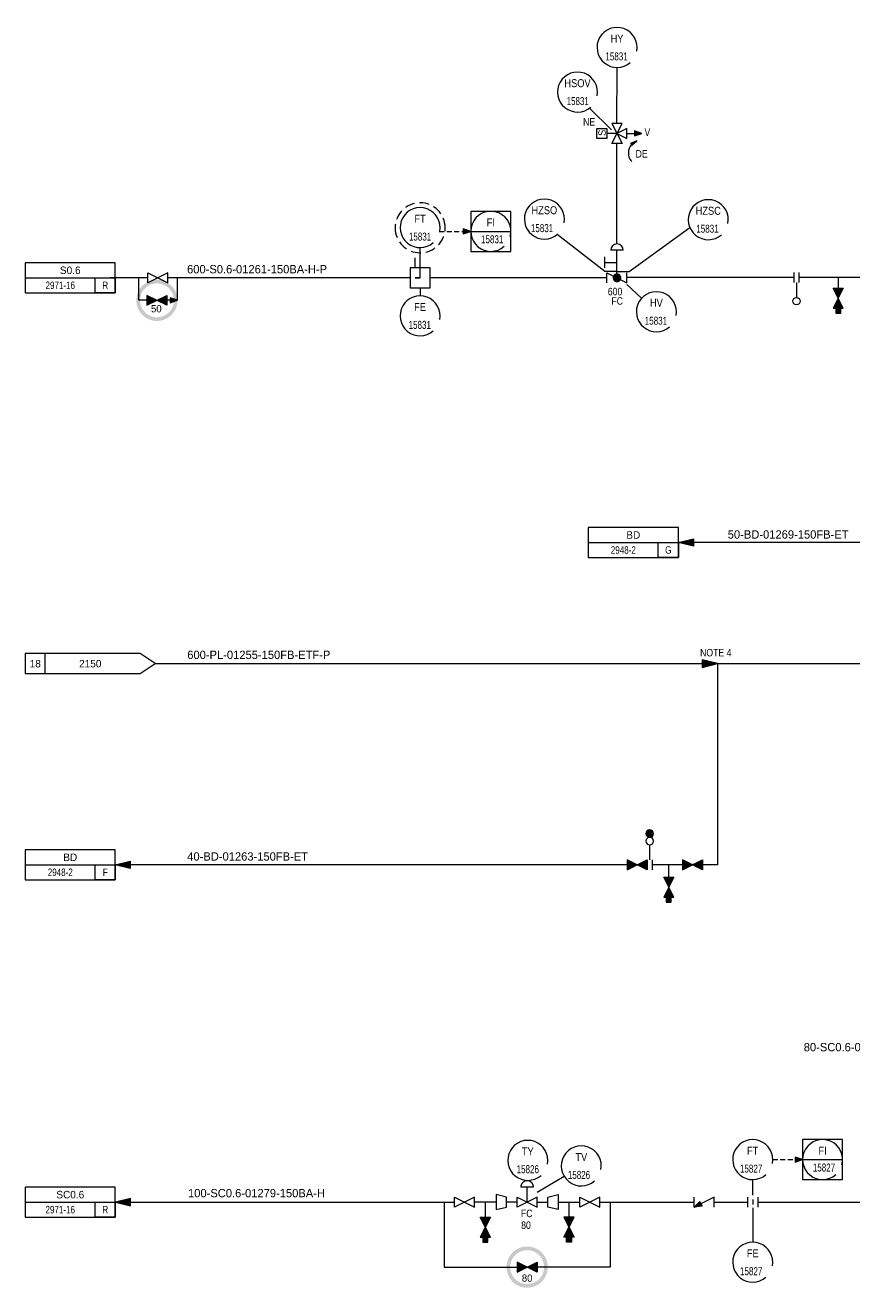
# Model space of a CAD drawing. Extents: x 31 to 826, y 118 to 578.
# Drawn here: x 31.1 to 279.9, y 181.3 to 560 of the extents above; entities that cross this region are included whole.
import ezdxf
from ezdxf.enums import TextEntityAlignment as Align

# ---------------------------------------------------------------- set-up
doc = ezdxf.new("R2010")
doc.units = 0
doc.header["$LTSCALE"] = 12
doc.header["$MEASUREMENT"] = 0
doc.header["$PDSIZE"] = 0.075
doc.linetypes.add('HIDDEN', pattern=[0.375, 0.25, -0.125])
doc.linetypes.add('HIDDEN2', pattern=[0.1875, 0.125, -0.0625])
doc.layers.get('0').update_dxf_attribs({"linetype": 'CONTINUOUS'})
for name, color, linetype in [('2', 3, 'CONTINUOUS'), ('3', 7, 'CONTINUOUS'), ('ATEXT', 7, 'CONTINUOUS'), ('AUDIT_I_000711090413-0', 7, 'CONTINUOUS'), ('CODE', 1, 'CONTINUOUS'), ('CTW', 6, 'CONTINUOUS'), ('EL', 3, 'HIDDEN'), ('ELECT', 3, 'HIDDEN2'), ('ELECT1', 2, 'CONTINUOUS'), ('EQP', 3, 'CONTINUOUS'), ('FREE-TEXT', 1, 'CONTINUOUS'), ('GRA', 7, 'CONTINUOUS'), ('INS', 2, 'CONTINUOUS'), ('INSATT', 2, 'CONTINUOUS'), ('INSBUB', 2, 'CONTINUOUS'), ('INSTR', 2, 'CONTINUOUS'), ('MAJORP', 6, 'CONTINUOUS'), ('MIN', 6, 'CONTINUOUS'), ('PIP', 1, 'CONTINUOUS'), ('TEXT', 7, 'CONTINUOUS')]:
    doc.layers.add(name, color=color, linetype=linetype)
doc.styles.add('AUDIT_D_060227151703-55', font='Dengl.ttf', dxfattribs={"width": 0.75})
doc.styles.add('INS_TAG', font='Dengl.ttf')
doc.styles.add('LETTER', font='Dengl.ttf')
doc.styles.get("Standard").update_dxf_attribs({"font": 'Dengl.ttf'})
doc.styles.add('STANDARD1', font='Dengl.ttf', dxfattribs={"width": 0.85})
doc.styles.add('style1', font='Dengl.ttf', dxfattribs={"height": 0.09375})
doc.styles.add('VAL_TAG', font='Dengl.ttf')
doc.linetypes.add('PNEUM', pattern='A,0.285093,[1,pneum,S=1,R=0,X=0,Y=0],0.285093', length=0.570186)

# ---------------------------------------------------------------- blocks, each defined once
blk = doc.blocks.new('-IVC1')
for p, q in [((0, 0.268), (0, 0.268)), ((-0.125, 0), (-0.125, 0)), ((0.125, 0), (0.125, 0))]:
    blk.add_line(p, q)
for points in [[(0.078, 0.189), (0.078, 0.193), (0.078, 0.198), (0.077, 0.202), (0.076, 0.206), (0.075, 0.21), (0.074, 0.214), (0.073, 0.217), (0.071, 0.221), (0.07, 0.225), (0.068, 0.228), (0.066, 0.232), (0.063, 0.235), (0.061, 0.239), (0.058, 0.242), (0.055, 0.245), (0.052, 0.247), (0.049, 0.25), (0.046, 0.253), (0.043, 0.255), (0.039, 0.257), (0.035, 0.259), (0.032, 0.261), (0.028, 0.262), (0.024, 0.264), (0.02, 0.265), (0.016, 0.266), (0.012, 0.267), (0.008, 0.267), (0.004, 0.267), (0, 0.268), (-0.004, 0.267), (-0.008, 0.267), (-0.012, 0.267), (-0.016, 0.266), (-0.02, 0.265), (-0.024, 0.264), (-0.028, 0.262), (-0.032, 0.261), (-0.035, 0.259), (-0.039, 0.257), (-0.043, 0.255), (-0.046, 0.253), (-0.049, 0.25), (-0.052, 0.247), (-0.055, 0.245), (-0.058, 0.242), (-0.061, 0.239), (-0.063, 0.235), (-0.066, 0.232), (-0.068, 0.228), (-0.07, 0.225), (-0.071, 0.221), (-0.073, 0.217), (-0.074, 0.214), (-0.075, 0.21), (-0.076, 0.206), (-0.077, 0.202), (-0.078, 0.198), (-0.078, 0.193), (-0.078, 0.189)], [(-0.078, 0.189), (-0.078, 0.189), (0.078, 0.189)], [(0, 0), (0, 0), (0, 0.189)], [(-0.125, -0.063), (-0.125, -0.063), (-0.125, 0.063), (0.125, -0.063), (0.125, 0.063), (-0.125, -0.063)]]:
    blk.add_lwpolyline(points)
blk = doc.blocks.new('VG1')
at = {"layer": '2', "color": 1, "linetype": 'Continuous'}
blk.add_lwpolyline([(-0.125, -0.063), (-0.125, -0.063), (-0.125, 0.063), (0.125, -0.063), (0.125, 0.063), (-0.125, -0.063)], dxfattribs=at)
blk = doc.blocks.new('VN1')
at = {"layer": 'PIP', "color": 1, "linetype": 'Continuous'}
for points in [[(-0.125, -0.063), (-0.125, -0.063), (0.125, 0.063), (0.125, -0.063), (-0.125, 0.063), (-0.125, -0.063)], [(-0.116, -0.051), (-0.116, 0.053), (-0.106, 0.048), (-0.106, -0.047), (-0.098, -0.043), (-0.098, 0.043), (-0.089, 0.039), (-0.089, -0.039), (-0.081, -0.035), (-0.081, 0.035), (-0.072, 0.032), (-0.071, -0.032), (-0.064, -0.028), (-0.064, 0.028), (-0.056, 0.024), (-0.056, -0.023), (-0.048, -0.019), (-0.048, 0.02), (-0.04, 0.016), (-0.04, -0.016), (-0.033, -0.012), (-0.033, 0.012), (-0.024, 0.008), (-0.024, -0.008), (-0.018, -0.005), (-0.018, 0.006), (-0.012, 0.003), (-0.012, -0.002), (-0.006, 0)], [(0.116, -0.051), (0.116, 0.053), (0.106, 0.048), (0.106, -0.047), (0.098, -0.043), (0.098, 0.043), (0.089, 0.039), (0.089, -0.039), (0.081, -0.035), (0.081, 0.035), (0.072, 0.032), (0.071, -0.032), (0.064, -0.028), (0.064, 0.028), (0.056, 0.024), (0.056, -0.023), (0.048, -0.019), (0.048, 0.02), (0.04, 0.016), (0.04, -0.016), (0.033, -0.012), (0.033, 0.012), (0.024, 0.008), (0.024, -0.008), (0.018, -0.005), (0.018, 0.006), (0.012, 0.003), (0.012, -0.002), (0.006, 0)]]:
    blk.add_lwpolyline(points, dxfattribs=at)
blk = doc.blocks.new('VN1A')
at = {"layer": 'PIP', "color": 1, "linetype": 'Continuous'}
for points in [[(0.065, -0.124), (0.065, -0.124), (-0.06, 0.126), (0.065, 0.126), (-0.06, -0.124), (0.065, -0.124)], [(0.054, 0.117), (-0.051, 0.117), (-0.046, 0.107), (0.049, 0.107), (0.046, 0.099), (-0.041, 0.099), (-0.037, 0.089), (0.042, 0.089), (0.038, 0.081), (-0.033, 0.081), (-0.029, 0.072), (0.034, 0.072), (0.03, 0.064), (-0.025, 0.064), (-0.022, 0.056), (0.026, 0.056), (0.022, 0.049), (-0.018, 0.049), (-0.014, 0.041), (0.018, 0.041), (0.014, 0.034), (-0.01, 0.034), (-0.006, 0.025), (0.01, 0.025), (0.008, 0.019), (-0.003, 0.019), (0, 0.012), (0.005, 0.012), (0.002, 0.007)], [(0.054, -0.115), (-0.051, -0.115), (-0.046, -0.105), (0.049, -0.105), (0.046, -0.097), (-0.041, -0.097), (-0.037, -0.088), (0.042, -0.088), (0.038, -0.08), (-0.033, -0.08), (-0.029, -0.071), (0.034, -0.071), (0.03, -0.063), (-0.025, -0.063), (-0.022, -0.055), (0.026, -0.055), (0.022, -0.047), (-0.018, -0.047), (-0.014, -0.04), (0.018, -0.04), (0.014, -0.032), (-0.01, -0.032), (-0.006, -0.024), (0.01, -0.024), (0.008, -0.017), (-0.003, -0.017), (0, -0.011), (0.005, -0.011), (0.002, -0.005)]]:
    blk.add_lwpolyline(points, dxfattribs=at)
blk = doc.blocks.new('VC1')
at = {"layer": 'PIP', "color": 1, "linetype": 'Continuous'}
for points in [[(-0.125, -0.063), (-0.125, -0.063), (-0.125, 0.063), (0.125, -0.063), (0.125, 0.063)], [(0.125, -0.063), (0.055, 0.007), (0.027, -0.049), (0.125, -0.063), (0.055, 0.003), (0.031, -0.046), (0.125, -0.063), (0.055, -0.001), (0.034, -0.043), (0.125, -0.063), (0.055, -0.006), (0.038, -0.041), (0.125, -0.063), (0.055, -0.01), (0.041, -0.038), (0.125, -0.063), (0.056, -0.013), (0.044, -0.037), (0.125, -0.063), (0.057, -0.015), (0.046, -0.036), (0.125, -0.063), (0.058, -0.018), (0.049, -0.035), (0.125, -0.063), (0.059, -0.021), (0.052, -0.035), (0.125, -0.063), (0.059, -0.023), (0.054, -0.034), (0.125, -0.063), (0.06, -0.026), (0.057, -0.033), (0.125, -0.063), (0.061, -0.028), (0.059, -0.032), (0.125, -0.063), (0.06, -0.03)]]:
    blk.add_lwpolyline(points, dxfattribs=at)
blk = doc.blocks.new('AA2')
at = {"layer": 'GRA', "color": 7, "linetype": 'Continuous'}
blk.add_lwpolyline([(0, 0), (0.188, 0.047), (0.188, -0.047), (0, 0), (0.175, 0.034), (0.175, -0.034), (0, 0), (0.162, 0.021), (0.162, -0.022), (0, 0), (0.15, 0.01), (0.15, -0.011), (0, 0), (0.139, 0)], dxfattribs=at)
blk = doc.blocks.new('MIS007')
blk.add_line((-1.375, -0.125), (-1.375, 0.125))
blk.add_lwpolyline([(-0.1875, -0.125), (0, 0), (-0.1875, 0.125), (-1.625, 0.125), (-1.625, -0.125)], close=True)
at = {"style": 'style1'}
for tag, p in [('#', (-1.5, -0.046875)), ('DWG.NUMBER', (-0.6875, -0.046875))]:
    blk.add_attdef(tag, text='', height=0.09375, dxfattribs=at).set_placement(p, align=Align.CENTER)
blk = doc.blocks.new('mis057')
blk.add_lwpolyline([(0, 0.188), (0, -0.188), (1.125, -0.188), (1.125, 0.188), (0, 0.188), (0, 0), (1.125, 0), (1.125, -0.188), (0.875, -0.188), (0.875, 0)])
at = {"style": 'LETTER'}
blk.add_attdef('1', (0.518, 0.046), '', height=0.0938, dxfattribs=at)
at = {"style": 'LETTER', "width": 0.8}
for tag, p in [('2', (0.031, -0.142)), ('3', (0.956, -0.143))]:
    blk.add_attdef(tag, p, '', height=0.0938, dxfattribs=at)
blk = doc.blocks.new('A2')
at = {"layer": 'GRA', "color": 7, "linetype": 'Continuous'}
blk.add_lwpolyline([(0, 0), (-0.188, -0.047), (-0.188, 0.047), (0, 0), (-0.182, 0.04), (-0.182, -0.042), (0, 0), (-0.175, 0.034), (-0.175, -0.034), (0, 0), (-0.169, 0.028), (-0.169, -0.028), (0, 0), (-0.162, 0.022), (-0.162, -0.021), (0, 0), (-0.156, 0.016), (-0.156, -0.015), (0, 0), (-0.15, 0.011), (-0.15, -0.01), (0, 0), (-0.144, 0.006), (-0.144, -0.005), (0, 0), (-0.139, 0)], dxfattribs=at)
blk = doc.blocks.new('3WAY')
at = {"layer": 'INS', "color": 2, "linetype": 'Continuous'}
for points in [[(-0.063, 0.125), (-0.063, 0.25), (0.063, 0.25), (0.063, 0.125), (-0.063, 0.125)], [(-0.125, -0.063), (-0.125, -0.063), (-0.125, 0.063), (0.125, -0.063), (0.125, 0.063), (-0.125, -0.063)], [(0, 0), (0, 0), (-0.063, -0.125), (0.063, -0.125), (0, 0), (0, 0.125)]]:
    blk.add_lwpolyline(points, dxfattribs=at)
blk = doc.blocks.new('A3')
at = {"layer": 'GRA', "color": 7, "linetype": 'Continuous'}
blk.add_lwpolyline([(0, 0), (-0.094, 0.031), (-0.094, -0.031), (0, 0), (-0.092, 0.027), (-0.092, -0.027), (0, 0), (-0.09, 0.023), (-0.09, -0.023), (0, 0), (-0.088, 0.02), (-0.088, -0.02), (0, 0), (-0.086, 0.016), (-0.086, -0.016), (0, 0), (-0.084, 0.014), (-0.084, -0.014), (0, 0), (-0.082, 0.012), (-0.082, -0.012), (0, 0), (-0.08, 0.01), (-0.08, -0.01), (0, 0), (-0.078, 0.008), (-0.078, -0.008), (0, 0), (-0.076, 0.006), (-0.076, -0.006), (0, 0), (-0.074, 0.004), (-0.074, -0.004), (0, 0), (-0.072, 0.002), (-0.072, -0.002), (0, 0), (-0.072, 0)], dxfattribs=at)
blk = doc.blocks.new('A5')
at = {"layer": 'FREE-TEXT', "color": 4, "linetype": 'Continuous'}
for points in [[(0, 0), (0.003, 0.028), (0.001, 0.055), (-0.005, 0.082), (-0.016, 0.108), (-0.032, 0.131), (-0.051, 0.151), (-0.073, 0.167), (-0.098, 0.18), (-0.125, 0.188), (-0.153, 0.191), (-0.18, 0.189), (-0.18, 0.189), (-0.188, 0.188)], [(0, 0), (0.013, 0.084), (-0.014, 0.083), (0, 0)]]:
    blk.add_lwpolyline(points, dxfattribs=at)
blk = doc.blocks.new('INS01B')
at = {"layer": 'INSBUB'}
blk.add_arc((0, 0), 0.25, 349.1931, 311.4096, dxfattribs=at)
at = {"layer": 'INSATT', "style": 'INS_TAG', "flags": 1}
blk.add_attdef('INS_HOST', text='', height=0.1, dxfattribs=at).set_placement((0, 0.269), align=Align.CENTER)
at = {"layer": 'INSATT', "style": 'INS_TAG', "width": 0.8649}
blk.add_attdef('INS_SERVICE', text='', height=0.1, dxfattribs=at).set_placement((0, 0.061), align=Align.CENTER)
blk.add_attdef('INS_NUM', (-0.168, -0.163), '', height=0.1, dxfattribs=at)
blk = doc.blocks.new('plug')
at = {"layer": 'AUDIT_I_000711090413-0'}
for p, q in [((0, 0.03125), (0.0625, 0.03125)), ((0, -0.03125), (0, 0.03125)), ((0.0625, 0.03125), (0.0625, -0.03125)), ((0.0625, -0.03125), (0, -0.03125))]:
    blk.add_line(p, q, dxfattribs=at)
at = {"layer": 'AUDIT_I_000711090413-0', "const_width": 0.0625}
blk.add_lwpolyline([(0.03125, -0.03125), (0.03125, 0.03125)], dxfattribs=at)
blk = doc.blocks.new('VALLGLC')
for p, q in [((-0.125, -0.062), (0.125, 0.062)), ((0.125, -0.062), (-0.125, 0.062)), ((-0.125, 0.062), (-0.125, -0.062)), ((0.125, 0.062), (0.125, -0.062))]:
    blk.add_line(p, q)
at = {"const_width": 0.469}
blk.add_lwpolyline([(0.023, 0, 1), (-0.023, 0, 1)], format="xyb", close=True, dxfattribs=at)
for p in [(-0.125, 0), (0.125, 0)]:
    blk.add_point(p)
for points in [[(0, 0), (-0.125, -0.062), (-0.125, 0.062)], [(0, 0), (0.125, -0.062), (0.125, 0.062)]]:
    blk.add_solid(points)
at = {"layer": 'CODE', "style": 'VAL_TAG'}
for tag, p in [('DISPLAY', (0, 0.093)), ('VALVE_CODE', (0, -0.182))]:
    blk.add_attdef(tag, text='', height=0.09, dxfattribs=at).set_placement(p, align=Align.CENTER)
at = {"layer": 'CODE', "style": 'VAL_TAG', "flags": 1}
for tag, p in [('VALVE_SIZE', (0, -0.314)), ('VALVE_LINE', (0, -0.453)), ('VALVE_SPEC', (0, -0.578)), ('VALVE_FITT', (0, -0.703)), ('VALVE_DWG', (0, -0.828))]:
    blk.add_attdef(tag, text='', height=0.09, dxfattribs=at).set_placement(p, align=Align.CENTER)
blk = doc.blocks.new('mis024')
for p, q in [((0, 0.0625), (0, -0.0625)), ((0.0625, 0.0625), (0.0625, -0.0625))]:
    blk.add_line(p, q)
blk = doc.blocks.new('PIP2')
at = {"layer": 'ATEXT', "color": 7, "linetype": 'Continuous'}
for p, q in [((0.063, 0), (0.063, 0)), ((-0.063, 0), (-0.063, 0))]:
    blk.add_line(p, q, dxfattribs=at)
at = {"layer": 'PIP', "color": 1, "linetype": 'Continuous'}
blk.add_lwpolyline([(0.063, -0.063), (0.063, -0.063), (-0.063, -0.094), (-0.063, 0.094), (0.063, 0.063), (0.063, -0.063)], dxfattribs=at)
blk = doc.blocks.new('AA3')
at = {"layer": 'GRA', "color": 7, "linetype": 'Continuous'}
blk.add_lwpolyline([(0, 0), (0.094, 0.031), (0.094, -0.031), (0, 0), (0.088, 0.02), (0.088, -0.02), (0, 0), (0.082, 0.012), (0.082, -0.012), (0, 0), (0.076, 0.006), (0.076, -0.006), (0, 0), (0.072, 0)], dxfattribs=at)
blk = doc.blocks.new('INS07_new')
blk.add_lwpolyline([(-0.25, 0.25), (-0.25, -0.25), (0.25, -0.25), (0.25, 0.25)], close=True)
blk.add_lwpolyline([(-0.25, 0), (0.25, 0)])
blk.add_arc((0, 0), 0.25, 345.0872, 311.8048)
at = {"style": 'INS_TAG', "flags": 1}
blk.add_attdef('INS_HOST', text='', height=0.1, dxfattribs=at).set_placement((0, 0.269), align=Align.CENTER)
at = {"style": 'INS_TAG', "width": 0.8649}
for tag, p in [('INS_SERVICE', (0, 0.061)), ('INS_NUM', (0, -0.162))]:
    blk.add_attdef(tag, text='', height=0.1, dxfattribs=at).set_placement(p, align=Align.CENTER)
blk = doc.blocks.new('-VBF1')
at = {"layer": '3', "color": 1, "linetype": 'Continuous'}
for points in [[(-0.125, -0.063), (-0.125, -0.063), (-0.125, 0.063), (0.125, -0.063), (0.125, 0.063)], [(-0.047, 0), (-0.047, 0), (0, 0.047), (0.047, 0), (0, -0.047), (-0.047, 0)], [(0.047, 0), (0.047, 0.002), (0.047, 0.003), (0.047, 0.005), (0.046, 0.007), (0.046, 0.008), (0.046, 0.01), (0.045, 0.011), (0.045, 0.013), (0.045, 0.014), (0.044, 0.016), (0.043, 0.018), (0.043, 0.019), (0.042, 0.021), (0.041, 0.022), (0.041, 0.023), (0.04, 0.025), (0.039, 0.026), (0.038, 0.028), (0.037, 0.029), (0.036, 0.03), (0.035, 0.031), (0.034, 0.033), (0.033, 0.034), (0.031, 0.035), (0.03, 0.036), (0.029, 0.037), (0.028, 0.038), (0.026, 0.039), (0.025, 0.04), (0.023, 0.041), (0.022, 0.041), (0.021, 0.042), (0.019, 0.043), (0.018, 0.043), (0.016, 0.044), (0.014, 0.045), (0.013, 0.045), (0.011, 0.045), (0.01, 0.046), (0.008, 0.046), (0.007, 0.046), (0.005, 0.047), (0.003, 0.047), (0.002, 0.047), (0, 0.047), (-0.002, 0.047), (-0.003, 0.047), (-0.005, 0.047), (-0.007, 0.046), (-0.008, 0.046), (-0.01, 0.046), (-0.011, 0.045), (-0.013, 0.045), (-0.014, 0.045), (-0.016, 0.044), (-0.018, 0.043), (-0.019, 0.043), (-0.021, 0.042), (-0.022, 0.041), (-0.023, 0.041), (-0.025, 0.04), (-0.026, 0.039), (-0.028, 0.038), (-0.029, 0.037), (-0.03, 0.036), (-0.031, 0.035), (-0.033, 0.034), (-0.034, 0.033), (-0.035, 0.031), (-0.036, 0.03), (-0.037, 0.029), (-0.038, 0.028), (-0.039, 0.026), (-0.04, 0.025), (-0.041, 0.023), (-0.041, 0.022), (-0.042, 0.021), (-0.043, 0.019), (-0.043, 0.018), (-0.044, 0.016), (-0.045, 0.014), (-0.045, 0.013), (-0.045, 0.011), (-0.046, 0.01), (-0.046, 0.008), (-0.046, 0.007), (-0.047, 0.005), (-0.047, 0.003), (-0.047, 0.002), (-0.047, 0), (-0.047, -0.002), (-0.047, -0.003), (-0.047, -0.005), (-0.046, -0.007), (-0.046, -0.008)], [(-0.031, 0), (-0.031, 0), (0, 0.031), (0.031, 0), (0, -0.031), (-0.031, 0)], [(-0.016, 0), (-0.016, 0), (0, 0.016), (0.016, 0), (0, -0.016), (-0.016, 0)], [(-0.046, -0.008), (-0.046, -0.01), (-0.045, -0.011), (-0.045, -0.013), (-0.045, -0.014), (-0.044, -0.016), (-0.043, -0.018), (-0.043, -0.019), (-0.042, -0.021), (-0.041, -0.022), (-0.041, -0.023), (-0.04, -0.025), (-0.039, -0.026), (-0.038, -0.028), (-0.037, -0.029), (-0.036, -0.03), (-0.035, -0.031), (-0.034, -0.033), (-0.033, -0.034), (-0.031, -0.035), (-0.03, -0.036), (-0.029, -0.037), (-0.028, -0.038), (-0.026, -0.039), (-0.025, -0.04), (-0.023, -0.041), (-0.022, -0.041), (-0.021, -0.042), (-0.019, -0.043), (-0.018, -0.043), (-0.016, -0.044), (-0.014, -0.045), (-0.013, -0.045), (-0.011, -0.045), (-0.01, -0.046), (-0.008, -0.046), (-0.007, -0.046), (-0.005, -0.047), (-0.003, -0.047), (-0.002, -0.047), (0, -0.047), (0.002, -0.047), (0.003, -0.047), (0.005, -0.047), (0.007, -0.046), (0.008, -0.046), (0.01, -0.046), (0.011, -0.045), (0.013, -0.045), (0.014, -0.045), (0.016, -0.044), (0.018, -0.043), (0.019, -0.043), (0.021, -0.042), (0.022, -0.041), (0.023, -0.041), (0.025, -0.04), (0.026, -0.039), (0.028, -0.038), (0.029, -0.037), (0.03, -0.036), (0.031, -0.035), (0.033, -0.034), (0.034, -0.033), (0.035, -0.031), (0.036, -0.03), (0.037, -0.029), (0.038, -0.028), (0.039, -0.026), (0.04, -0.025), (0.041, -0.023), (0.041, -0.022), (0.042, -0.021), (0.043, -0.019), (0.043, -0.018), (0.044, -0.016), (0.045, -0.014), (0.045, -0.013), (0.045, -0.011), (0.046, -0.01), (0.046, -0.008), (0.046, -0.007), (0.047, -0.005), (0.047, -0.003), (0.047, -0.002), (0.047, 0)]]:
    blk.add_lwpolyline(points, dxfattribs=at)
at = {"layer": 'ATEXT', "color": 7, "linetype": 'Continuous'}
for p, q in [((-0.125, 0), (-0.125, 0)), ((0.125, 0), (0.125, 0))]:
    blk.add_line(p, q, dxfattribs=at)
blk = doc.blocks.new('CNTRLVLV_W_HNDL_BFLY')
for p, q in [((0.203, 0.345), (0.047, 0.345)), ((0.125, 0), (0.125, 0.345)), ((-0.027, 0.125), (-0.027, 0.262)), ((0.125, 0.188), (-0.027, 0.188))]:
    blk.add_line(p, q)
blk.add_arc((0.125, 0.345), 0.0781, 0, 180)
at = {"xscale": 0.9999955367999999, "yscale": 0.9999955367999999}
blk.add_blockref('-VBF1', (0.125, 0), dxfattribs=at)

msp = doc.modelspace()

# ---------------------------------------------------------------- linework, layer by layer
at = {"layer": 'CTW'}
for p, q in [((65.2, 477.51), (65.2, 484.27)), ((76.8, 477.51), (76.8, 484.27)), ((67.62, 477.51), (65.2, 477.51)), ((76.8, 477.51), (73.62, 477.51))]:
    msp.add_line(p, q, dxfattribs=at)
at = {"layer": 'EL'}
msp.add_line((148.05, 487.27), (148.05, 491.77), dxfattribs=at)
msp.add_lwpolyline([(142.05, 499.27, -1), (157.05, 499.27, -1)], format="xyb", close=True, dxfattribs=at)
at = {"layer": 'ELECT'}
msp.add_line((255.33, 219.75), (264.25, 219.75), dxfattribs=at)
msp.add_lwpolyline([(155.28, 498.2), (164.75, 498.2)], dxfattribs=at)
at = {"layer": 'ELECT1', "linetype": 'PNEUM', "ltscale": 20}
msp.add_line((208.59, 530.57), (208.6, 547.38), dxfattribs=at)
at = {"layer": 'ELECT1', "linetype": 'PNEUM', "ltscale": 5}
msp.add_line((208.59, 494.42), (208.59, 524.57), dxfattribs=at)
at = {"layer": 'EQP'}
for p, q in [((217.65, 309.69), (217.65, 306.69)), ((219.15, 309.69), (219.15, 306.69))]:
    msp.add_line(p, q, dxfattribs=at)
at = {"layer": 'INS', "color": 2, "linetype": 'Continuous'}
for p, q in [((206.99, 528.64), (200.37, 535.17)), ((211.59, 527.57), (216.09, 527.57)), ((204.98, 486.19), (190.61, 497.21)), ((149.55, 484.27), (149.55, 493.27)), ((149.55, 481.27), (149.55, 478.85)), ((184.65, 210), (192.73, 214.8))]:
    msp.add_line(p, q, dxfattribs=at)
at = {"layer": 'INS'}
msp.add_line((249.29, 205.3), (249.29, 194.98), dxfattribs=at)
at = {"layer": 'INS', "color": 2, "linetype": 'Continuous'}
for points in [[(152.55, 487.27), (146.55, 487.27), (146.55, 481.27), (152.55, 481.27)], [(148.05, 484.27), (149.55, 484.27), (149.55, 484.27), (148.05, 484.27)]]:
    msp.add_lwpolyline(points, close=True, dxfattribs=at)
at = {"layer": 'INS'}
for points in [[(247.8, 205.5), (247.8, 208.5)], [(250.8, 208.5), (250.8, 205.5)], [(249.3, 207.75), (249.3, 206.25)]]:
    msp.add_lwpolyline(points, dxfattribs=at)
at = {"layer": 'INSTR'}
for p, q in [((208.59, 486.19), (204.98, 486.19)), ((208.59, 486.19), (212.21, 486.19)), ((249.3, 209.1), (249.3, 213.75))]:
    msp.add_line(p, q, dxfattribs=at)
for points in [[(212.21, 486.19), (230.42, 499.35)], [(211.59, 482.21), (215.99, 478.16)]]:
    msp.add_lwpolyline(points, dxfattribs=at)
at = {"layer": 'MAJORP'}
for p, q in [((261.67, 484.4), (211.69, 484.34)), ((301.13, 484.4), (263.17, 484.4)), ((274.93, 484.28), (274.93, 481.14))]:
    msp.add_line(p, q, dxfattribs=at)
at = {"layer": 'MIN'}
for p, q in [((67.88, 484.27), (56.64, 484.27)), ((146.55, 484.27), (73.88, 484.27)), ((149.55, 484.27), (148.05, 484.27)), ((205.59, 484.27), (152.55, 484.27)), ((70.12, 368.52), (317.47, 368.52)), ((250.8, 207), (310.51, 207))]:
    msp.add_line(p, q, dxfattribs=at)
at = {"layer": 'MIN', "color": 6, "linetype": 'Continuous'}
for p, q in [((330.38, 404.87), (226.99, 404.87)), ((238.69, 368.52), (238.69, 308.19)), ((211.69, 308.19), (58.12, 308.19)), ((228.19, 308.19), (219.15, 308.19)), ((224.07, 308.19), (224.07, 304.46)), ((238.69, 308.19), (234.09, 308.19)), ((58.14, 207), (159.81, 207)), ((156.71, 207), (156.71, 187.5)), ((172.4, 207), (165.81, 207)), ((172.4, 207), (168.89, 207)), ((178.65, 207), (175.4, 207)), ((184.65, 207), (187.9, 207)), ((190.9, 207), (197.49, 207)), ((190.9, 207), (194.42, 207)), ((203.49, 207), (231.76, 207)), ((206.59, 207), (206.59, 187.5)), ((237.76, 207), (247.8, 207)), ((156.71, 187.5), (178.65, 187.5)), ((206.59, 187.5), (184.65, 187.5))]:
    msp.add_line(p, q, dxfattribs=at)
at = {"layer": 'MIN', "linetype": 'Continuous'}
for p, q in [((169.11, 202.5), (169.11, 207)), ((194.2, 202.5), (194.2, 207))]:
    msp.add_line(p, q, dxfattribs=at)
at = {"layer": 'PIP'}
for p, q in [((217.28, 317.56), (218.4, 318.69)), ((217.65, 317.56), (218.4, 318.31)), ((218.4, 318.69), (219.53, 317.56)), ((218.4, 316.44), (218.4, 318.69)), ((218.4, 318.31), (219.15, 317.56)), ((218.4, 316.44), (217.28, 317.56)), ((217.28, 317.56), (217.65, 317.56)), ((218.4, 316.81), (217.65, 317.56)), ((217.65, 317.56), (218.03, 317.56)), ((218.03, 317.56), (218.4, 317.94)), ((218.4, 317.19), (218.03, 317.56)), ((218.4, 317.94), (218.78, 317.56)), ((219.53, 317.56), (218.4, 316.44)), ((219.15, 317.56), (218.4, 316.81)), ((218.78, 317.56), (218.4, 317.19)), ((218.4, 309.69), (218.4, 314.19))]:
    msp.add_line(p, q, dxfattribs=at)
msp.add_lwpolyline([(262.42, 482.9), (262.42, 478.4)], dxfattribs=at)
msp.add_circle((262.42, 477.27), 1.12, dxfattribs=at)
for centre, major_axis, start_param, end_param in [((218.4, 317.56), (-0.795, 0.795), 3.926991, 10.210176), ((218.4, 315.31), (0.795, 0.795), 5.497787, 11.780972)]:
    msp.add_ellipse(centre, major_axis=major_axis, ratio=1, start_param=start_param, end_param=end_param, dxfattribs=at)

# ---------------------------------------------------------------- block references
at = {"color": 7, "linetype": 'Continuous', "zscale": 24}
for name, p, xscale, yscale, rotation in [('3WAY', (208.59, 527.57), 23.99989288320004, 23.99989288320004, 89.99999713521693), ('A5', (214.59, 525.32), 23.9998712601454, 23.9998712601454, 120.0000298037013), ('A3', (76.8, 477.51), -23.9998928832, -23.9998928832, 179.9999971352169)]:
    msp.add_blockref(name, p, dxfattribs=dict(at, xscale=xscale, yscale=yscale, rotation=rotation))
at = {"color": 7, "linetype": 'Continuous', "yscale": 23.9998928832, "zscale": 24}
for name, p, xscale in [('A3', (216.09, 527.57), 23.9998928832), ('VG1', (70.88, 484.27), 23.9998928832), ('AA2', (226.99, 404.87), 23.9998928832), ('AA2', (58.12, 308.19), 23.9998928832), ('VN1', (214.65, 308.19), 23.9998928832), ('VN1', (231.19, 308.19), 23.9998928832), ('VN1A', (224.07, 301.44), 23.9998928832), ('VG1', (162.81, 207), 23.9998928832), ('VG1', (200.49, 207), -23.9998928832), ('VC1', (234.76, 207), -23.9998928832), ('A2', (58.14, 207), -23.9998928832)]:
    msp.add_blockref(name, p, dxfattribs=dict(at, xscale=xscale))
at = {"color": 7, "linetype": 'Continuous'}
ref = msp.add_blockref('mis057', (31.12, 484.27), dxfattribs=dict(at, xscale=24, yscale=24, zscale=24))
ref.add_attrib('1', 'S0.6', dxfattribs={"height": 2.25, "style": 'LETTER'}).set_placement((44.62, 486.52), align=Align.MIDDLE_CENTER)
ref.add_attrib('2', '2971-16', dxfattribs={"height": 2.25, "style": 'LETTER', "width": 0.8}).set_placement((41.62, 482.02), align=Align.MIDDLE_CENTER)
ref.add_attrib('3', 'R', dxfattribs={"height": 2.25, "style": 'LETTER', "width": 0.8}).set_placement((55.12, 482.02), align=Align.MIDDLE_CENTER)
ref = msp.add_blockref('mis057', (31.12, 207), dxfattribs=dict(at, xscale=24, yscale=24, zscale=24))
ref.add_attrib('1', 'SC0.6', dxfattribs={"height": 2.25, "style": 'LETTER'}).set_placement((44.62, 209.25), align=Align.MIDDLE_CENTER)
ref.add_attrib('2', '2971-16', dxfattribs={"height": 2.25, "style": 'LETTER', "width": 0.8}).set_placement((41.62, 204.75), align=Align.MIDDLE_CENTER)
ref.add_attrib('3', 'R', dxfattribs={"height": 2.25, "style": 'LETTER', "width": 0.8}).set_placement((55.12, 204.75), align=Align.MIDDLE_CENTER)
at = {"layer": 'ATEXT'}
ref = msp.add_blockref('mis057', (199.99, 404.87), dxfattribs=dict(at, xscale=24, yscale=24, zscale=24))
ref.add_attrib('1', 'BD', dxfattribs={"layer": '0', "height": 2.25, "style": 'LETTER'}).set_placement((213.49, 407.12), align=Align.MIDDLE_CENTER)
ref.add_attrib('2', '2948-2', dxfattribs={"layer": '0', "height": 2.25, "style": 'LETTER', "width": 0.8}).set_placement((210.49, 402.62), align=Align.MIDDLE_CENTER)
ref.add_attrib('3', 'G', dxfattribs={"layer": '0', "height": 2.25, "style": 'LETTER', "width": 0.8}).set_placement((223.99, 402.62), align=Align.MIDDLE_CENTER)
ref = msp.add_blockref('mis057', (31.12, 308.19), dxfattribs=dict(at, xscale=24, yscale=24, zscale=24))
ref.add_attrib('1', 'BD', dxfattribs={"layer": '0', "height": 2.25, "style": 'LETTER'}).set_placement((44.62, 310.44), align=Align.MIDDLE_CENTER)
ref.add_attrib('2', '2948-2', dxfattribs={"layer": '0', "height": 2.25, "style": 'LETTER', "width": 0.8}).set_placement((41.62, 305.94), align=Align.MIDDLE_CENTER)
ref.add_attrib('3', 'F', dxfattribs={"layer": '0', "height": 2.25, "style": 'LETTER', "width": 0.8}).set_placement((55.12, 305.94), align=Align.MIDDLE_CENTER)
at = {"layer": 'INS'}
ref = msp.add_blockref('INS07_new', (170.75, 498.2), dxfattribs=dict(at, xscale=24, yscale=24, zscale=24))
ref.add_attrib('INS_SERVICE', 'FI', dxfattribs={"layer": 'INSATT', "height": 2.4, "style": 'INS_TAG', "width": 0.8649}).set_placement((170.75, 499.67), align=Align.CENTER)
ref.add_attrib('INS_NUM', '15831', dxfattribs={"layer": 'INSATT', "height": 2.4, "width": 0.75}).set_placement((171.16, 494.63), align=Align.CENTER)
ref = msp.add_blockref('INS07_new', (270.25, 219.75), dxfattribs=dict(at, xscale=24, yscale=24, zscale=24))
ref.add_attrib('INS_SERVICE', 'FI', dxfattribs={"layer": 'INSATT', "height": 2.4, "style": 'INS_TAG', "width": 0.8649}).set_placement((270.25, 221.22), align=Align.CENTER)
ref.add_attrib('INS_NUM', '15827', dxfattribs={"layer": 'INSATT', "height": 2.4, "width": 0.75}).set_placement((270.67, 216.18), align=Align.CENTER)
at = {"layer": 'INSTR'}
ref = msp.add_blockref('INS01B', (208.6, 553.38), dxfattribs=dict(at, xscale=24, yscale=24, zscale=24))
ref.add_attrib('INS_SERVICE', 'HY', dxfattribs={"layer": 'INSATT', "height": 2.4, "style": 'INS_TAG', "width": 0.8649}).set_placement((208.6, 554.85), align=Align.CENTER)
ref.add_attrib('INS_NUM', '15831', (205.12, 549.48), dxfattribs={"layer": 'INSATT', "height": 2.4, "style": 'INS_TAG', "width": 0.75})
ref = msp.add_blockref('INS01B', (196.75, 539.99), dxfattribs=dict(at, xscale=24, yscale=24, zscale=24))
ref.add_attrib('INS_SERVICE', 'HSOV', dxfattribs={"layer": 'INSATT', "height": 2.4, "style": 'INS_TAG', "width": 0.8649}).set_placement((196.75, 541.45), align=Align.CENTER)
ref.add_attrib('INS_NUM', '15831', (193.47, 536.09), dxfattribs={"layer": 'INSATT', "height": 2.4, "style": 'INS_TAG', "width": 0.75})
ref = msp.add_blockref('INS01B', (186.81, 501.88), dxfattribs=dict(at, xscale=24, yscale=24, zscale=24))
ref.add_attrib('INS_SERVICE', 'HZSO', dxfattribs={"layer": 'INSATT', "height": 2.4, "style": 'INS_TAG', "width": 0.8649}).set_placement((186.81, 503.34), align=Align.CENTER)
ref.add_attrib('INS_NUM', '15831', (182.77, 497.97), dxfattribs={"layer": 'INSATT', "height": 2.4, "style": 'INS_TAG', "width": 0.75})
ref = msp.add_blockref('INS01B', (235.97, 501.7), dxfattribs=dict(at, xscale=24, yscale=24, zscale=24))
ref.add_attrib('INS_SERVICE', 'HZSC', dxfattribs={"layer": 'INSATT', "height": 2.4, "style": 'INS_TAG', "width": 0.8649}).set_placement((235.97, 503.17), align=Align.CENTER)
ref.add_attrib('INS_NUM', '15831', (232.38, 497.8), dxfattribs={"layer": 'INSATT', "height": 2.4, "style": 'INS_TAG', "width": 0.75})
ref = msp.add_blockref('INS01B', (149.54, 499.33), dxfattribs=dict(at, xscale=24, yscale=24, zscale=24))
ref.add_attrib('INS_SERVICE', 'FT', dxfattribs={"layer": 'INSATT', "height": 2.4, "style": 'INS_TAG', "width": 0.8649}).set_placement((149.54, 500.8), align=Align.CENTER)
ref.add_attrib('INS_NUM', '15831', (146.18, 495.43), dxfattribs={"layer": 'INSATT', "height": 2.4, "style": 'INS_TAG', "width": 0.75})
ref = msp.add_blockref('INS01B', (149.54, 472.85), dxfattribs=dict(at, xscale=24, yscale=24, zscale=24))
ref.add_attrib('INS_SERVICE', 'FE', dxfattribs={"layer": 'INSATT', "height": 2.4, "style": 'INS_TAG', "width": 0.8649}).set_placement((149.54, 474.32), align=Align.CENTER)
ref.add_attrib('INS_NUM', '15831', (146.09, 468.95), dxfattribs={"layer": 'INSATT', "height": 2.4, "style": 'INS_TAG', "width": 0.75})
ref = msp.add_blockref('INS01B', (220.4, 474.09), dxfattribs=dict(at, xscale=24, yscale=24, zscale=24))
ref.add_attrib('INS_SERVICE', 'HV', dxfattribs={"layer": 'INSATT', "height": 2.4, "style": 'INS_TAG', "width": 0.8649}).set_placement((220.4, 475.56), align=Align.CENTER)
ref.add_attrib('INS_NUM', '15831', (216.92, 470.19), dxfattribs={"layer": 'INSATT', "height": 2.4, "style": 'INS_TAG', "width": 0.75})
ref = msp.add_blockref('INS01B', (181.84, 219.53), dxfattribs=dict(at, xscale=24, yscale=24, zscale=24))
ref.add_attrib('INS_SERVICE', 'TY', dxfattribs={"layer": 'INSATT', "height": 2.4, "style": 'INS_TAG', "width": 0.8649}).set_placement((181.84, 220.99), align=Align.CENTER)
ref.add_attrib('INS_NUM', '15826', dxfattribs={"layer": 'INSATT', "height": 2.4, "style": 'INS_TAG', "width": 0.75}).set_placement((181.84, 215.67), align=Align.CENTER)
ref = msp.add_blockref('INS01B', (197.89, 217.86), dxfattribs=dict(at, xscale=24, yscale=24, zscale=24))
ref.add_attrib('INS_SERVICE', 'TV', dxfattribs={"layer": 'INSATT', "height": 2.4, "style": 'INS_TAG', "width": 0.8649}).set_placement((197.89, 219.33), align=Align.CENTER)
ref.add_attrib('INS_NUM', '15826', (193.85, 213.96), dxfattribs={"layer": 'INSATT', "height": 2.4, "style": 'INS_TAG', "width": 0.75})
ref = msp.add_blockref('INS01B', (249.29, 219.75), dxfattribs=dict(at, xscale=24, yscale=24, zscale=24))
ref.add_attrib('INS_SERVICE', 'FT', dxfattribs={"layer": 'INSATT', "height": 2.4, "style": 'INS_TAG', "width": 0.8649}).set_placement((249.29, 221.22), align=Align.CENTER)
ref.add_attrib('INS_NUM', '15827', (245.47, 215.85), dxfattribs={"layer": 'INSATT', "height": 2.4, "style": 'INS_TAG', "width": 0.75})
ref = msp.add_blockref('INS01B', (249.29, 188.98), dxfattribs=dict(at, xscale=24, yscale=24, zscale=24))
ref.add_attrib('INS_SERVICE', 'FE', dxfattribs={"layer": 'INSATT', "height": 2.4, "style": 'INS_TAG', "width": 0.8649}).set_placement((249.29, 190.45), align=Align.CENTER)
ref.add_attrib('INS_NUM', '15827', (245.49, 185.08), dxfattribs={"layer": 'INSATT', "height": 2.4, "style": 'INS_TAG', "width": 0.75})
at = {"layer": 'PIP', "zscale": 24}
for name, p, xscale, yscale in [('CNTRLVLV_W_HNDL_BFLY', (205.59, 484.27), 24, 24), ('mis024', (261.67, 484.4), 24, 24), ('-IVC1', (181.65, 207), 23.9998928832, 23.9998928832)]:
    msp.add_blockref(name, p, dxfattribs=dict(at, xscale=xscale, yscale=yscale))
at = {"layer": 'PIP'}
ref = msp.add_blockref('VALLGLC', (70.62, 477.51), dxfattribs=dict(at, xscale=24, yscale=24, zscale=24))
ref.add_attrib('DISPLAY', '50', dxfattribs={"layer": 'TEXT', "height": 2.16, "style": 'VAL_TAG'}).set_placement((70.43, 473.92), align=Align.CENTER)
ref = msp.add_blockref('VALLGLC', (181.65, 187.5), dxfattribs=dict(at, xscale=24, yscale=24, zscale=24))
ref.add_attrib('DISPLAY', '80', dxfattribs={"layer": 'TEXT', "height": 2.16, "style": 'VAL_TAG'}).set_placement((181.65, 183.12), align=Align.CENTER)
at = {"layer": 'TEXT', "xscale": -23.9998928832, "yscale": 23.9998928832, "zscale": 24}
for p in [(164.75, 498.2), (264.25, 219.75)]:
    msp.add_blockref('AA3', p, dxfattribs=at)
at = {"layer": 'TEXT', "zscale": 24}
for name, p, xscale, yscale, rotation in [('VN1', (274.93, 478.14), -23.9998928832, 23.99989288319999, 90), ('plug', (274.93, 475.14), -24, 24, 90), ('AA2', (238.69, 368.52), 23.99989288320207, -23.9998928832, 180.000002864783), ('plug', (224.12, 298.46), -24, 24, 90), ('PIP2', (173.9, 207), -24, 24, 180), ('PIP2', (189.4, 207), 24, 24, 180), ('VN1', (169.11, 199.5), -23.9998928832, 23.99989288319999, 90), ('VN1', (194.2, 199.5), 23.9998928832, 23.9998928832, 270), ('plug', (169.11, 196.5), -24, 24, 90), ('plug', (194.2, 196.5), 24, 24, 270)]:
    msp.add_blockref(name, p, dxfattribs=dict(at, xscale=xscale, yscale=yscale, rotation=rotation))
at = {"layer": 'TEXT'}
ref = msp.add_blockref('MIS007', (70.12, 368.52), dxfattribs=dict(at, xscale=24, yscale=24, zscale=24))
ref.add_attrib('#', '18', dxfattribs={"layer": '0', "color": 7, "height": 2.25, "style": 'style1'}).set_placement((34.12, 367.39), align=Align.CENTER)
ref.add_attrib('DWG.NUMBER', '2150', dxfattribs={"layer": '0', "color": 7, "height": 2.25, "style": 'style1'}).set_placement((50.62, 368.52), align=Align.MIDDLE_CENTER)

# ---------------------------------------------------------------- texts
at = {"style": 'LETTER'}
for s, p in [('600-S0.6-01261-150BA-H-P', (79.65, 485.6)), ('50-BD-01269-150FB-ET', (241.81, 406.03)), ('600-PL-01255-150FB-ETF-P', (79.71, 369.92)), ('40-BD-01263-150FB-ET', (79.7, 309.44)), ('80-SC0.6-01280-150BA-H', (264.6, 252.24)), ('100-SC0.6-01279-150BA-H', (79.94, 208.44))]:
    msp.add_text(s, height=2.5, dxfattribs=at).set_placement(p)
at = {"layer": 'FREE-TEXT', "color": 7, "linetype": 'Continuous', "style": 'STANDARD1', "width": 0.93}
msp.add_text('S', height=2.25, rotation=90, dxfattribs=at).set_placement((205.22, 526.82))
at = {"layer": 'TEXT', "linetype": 'Continuous', "width": 0.8649}
for s, p in [('NE', (198.42, 529.91)), ('V', (216.84, 526.82)), ('DE', (214.18, 520.33)), ('NOTE 4', (233.52, 370.7)), ('FC', (179.78, 202.5)), ('80', (179.86, 198.96))]:
    msp.add_text(s, height=2.25, dxfattribs=at).set_placement(p)
at = {"layer": 'TEXT', "linetype": 'Continuous', "style": 'AUDIT_D_060227151703-55', "width": 0.8649}
for s, p in [('600', (205.84, 479.02)), ('FC', (206.91, 476.19))]:
    msp.add_text(s, height=2.25, dxfattribs=at).set_placement(p)

doc.saveas('drawing.dxf')
